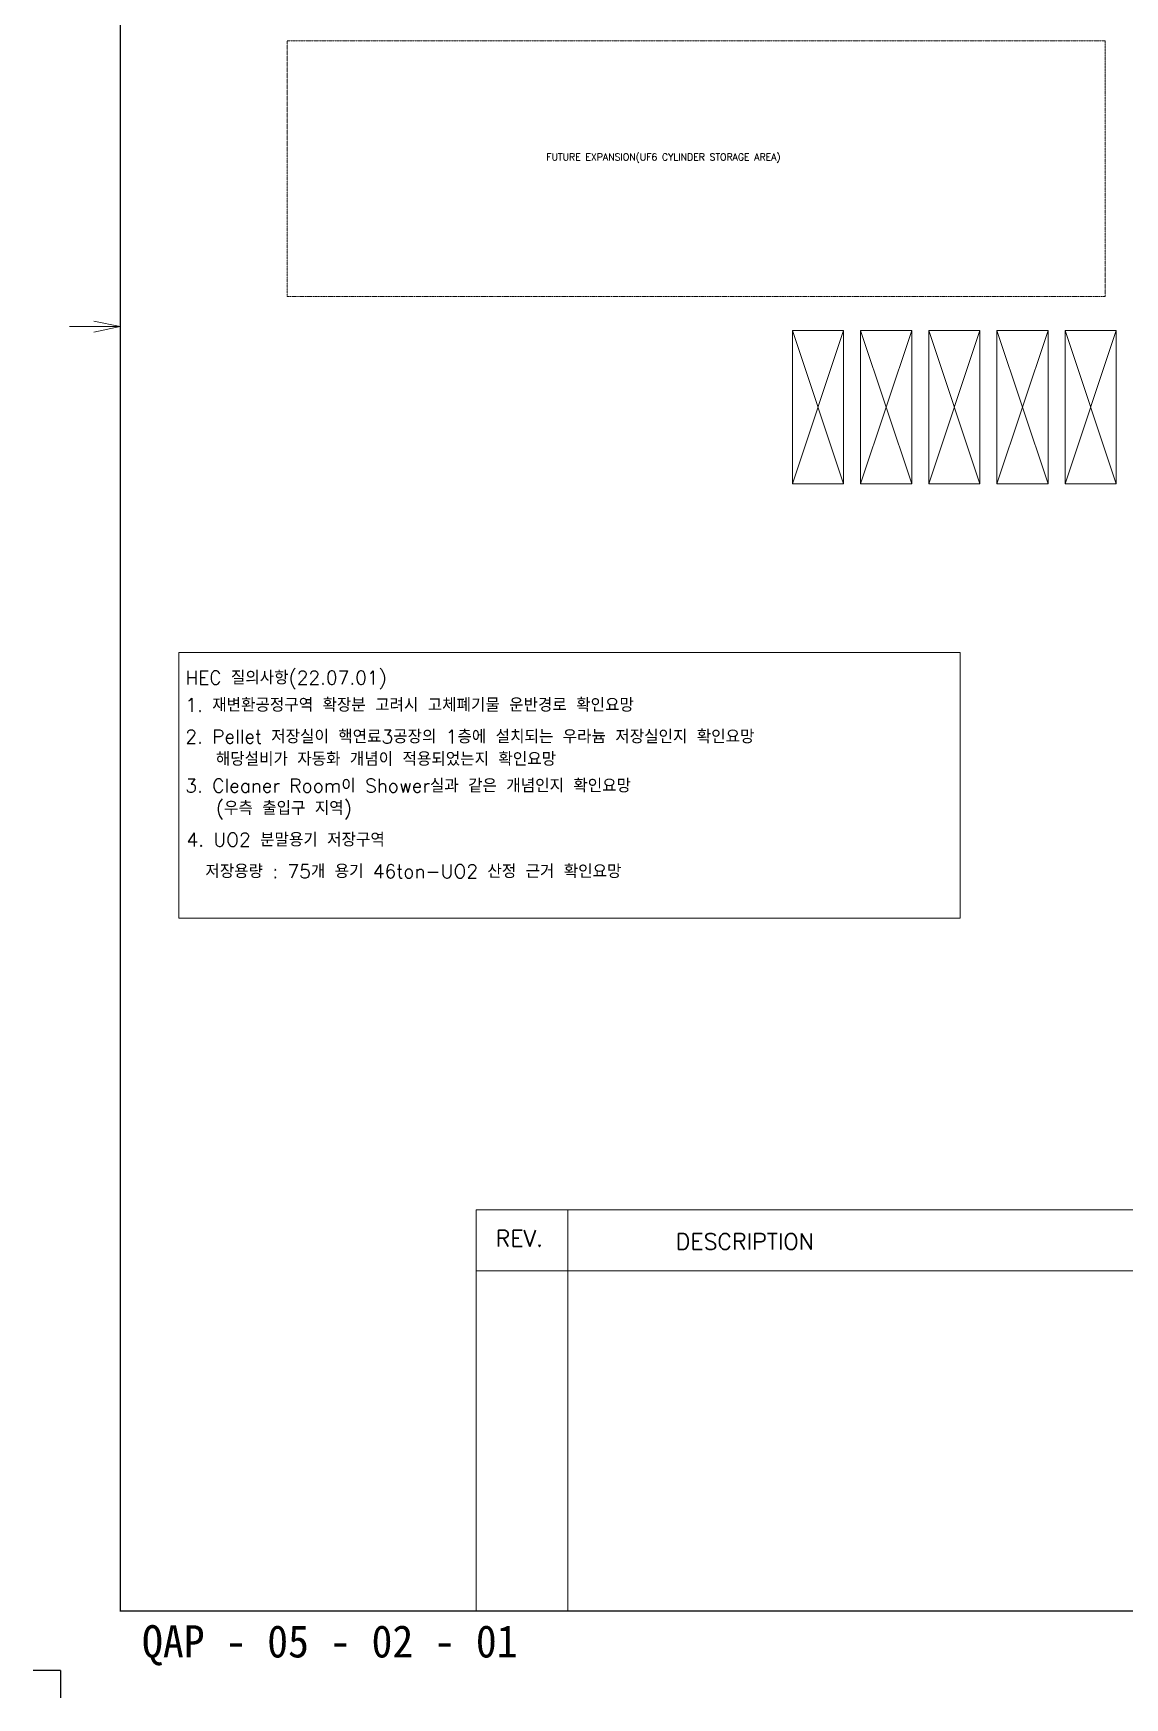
# Model space of a CAD drawing. Extents: x -59767 to 1106559, y -1290 to 1129522.
# Drawn here: x -44002 to 20058, y 169219 to 266882 of the extents above; entities that cross this region are included whole.
import ezdxf
from ezdxf.enums import TextEntityAlignment as Align

# ---------------------------------------------------------------- set-up
doc = ezdxf.new("R2010")
doc.units = 0
doc.linetypes.add('PHANTOM', pattern=[2.5, 1.25, -0.25, 0.25, -0.25, 0.25, -0.25])
doc.layers.get('0').update_dxf_attribs({"linetype": 'CONTINUOUS', "lineweight": 9})
for name, color, linetype in [('1', 2, 'CONTINUOUS'), ('15', 1, 'CONTINUOUS'), ('2', 4, 'CONTINUOUS')]:
    doc.layers.add(name, color=color, linetype=linetype)
for name, color, linetype, lineweight in [('TEXT', 3, 'CONTINUOUS', 9), ('가는선', 1, 'CONTINUOUS', 9), ('가상선', 252, 'PHANTOM', 9), ('중간선', 5, 'CONTINUOUS', 9)]:
    doc.layers.add(name, color=color, linetype=linetype, lineweight=lineweight)
doc.styles.add('ROMANS', font='romans.shx', dxfattribs={"bigfont": 'whgtxt.shx'})
doc.styles.get("Standard").update_dxf_attribs({"font": 'romans.shx', "bigfont": 'whtgtxt.shx'})
doc.styles.add('굴림체', font='')
doc.styles.get('굴림체').set_extended_font_data('GulimChe')

msp = doc.modelspace()

# ---------------------------------------------------------------- linework, layer by layer
msp.add_line((-38908.5, 249668), (-41873.3, 249668))
at = {"linetype": 'Continuous'}
for p, q in [((-38908.5, 249668), (-40445.7, 249987.2)), ((-38908.5, 249668), (-40445.7, 249348.9)), ((-18004.4, 197846.8), (-18004.4, 174358.5)), ((-18004.4, 197846.8), (177951.6, 197846.8)), ((-12635.7, 197846.8), (-12635.7, 174358.5)), ((-18004.4, 194268.2), (28242.1, 194268.2))]:
    msp.add_line(p, q, dxfattribs=at)
at = {"layer": '15'}
for p, q in [((-38908.5, 325054.1), (-38908.5, 174282)), ((-38908.5, 174313.1), (178091.5, 174313.1))]:
    msp.add_line(p, q, dxfattribs=at)
at = {"layer": '2'}
for q in [(-44002.1, 170811.2), (-42410.4, 169219.5)]:
    msp.add_line((-42410.4, 170811.2), q, dxfattribs=at)
at = {"layer": '가는선', "lineweight": 9}
for p, q in [((557.7, 249444.9), (3557.7, 249444.9)), ((4557.7, 249444.9), (7557.7, 249444.9)), ((8557.7, 249444.9), (11557.7, 249444.9)), ((12557.7, 249444.9), (15557.7, 249444.9)), ((16557.7, 249444.9), (19557.7, 249444.9)), ((557.7, 240444.9), (3557.7, 240444.9)), ((4557.7, 240444.9), (7557.7, 240444.9)), ((8557.7, 240444.9), (11557.7, 240444.9)), ((12557.7, 240444.9), (15557.7, 240444.9)), ((16557.7, 240444.9), (19557.7, 240444.9))]:
    msp.add_line(p, q, dxfattribs=at)
at = {"layer": '가는선'}
for p, q in [((557.7, 240444.9), (557.7, 249444.9)), ((3557.7, 249444.9), (557.7, 240444.9)), ((557.7, 249444.9), (3557.7, 240444.9)), ((3557.7, 240444.9), (3557.7, 249444.9)), ((4557.7, 240444.9), (4557.7, 249444.9)), ((7557.7, 249444.9), (4557.7, 240444.9)), ((4557.7, 249444.9), (7557.7, 240444.9)), ((7557.7, 240444.9), (7557.7, 249444.9)), ((8557.7, 240444.9), (8557.7, 249444.9)), ((11557.7, 249444.9), (8557.7, 240444.9)), ((8557.7, 249444.9), (11557.7, 240444.9)), ((11557.7, 240444.9), (11557.7, 249444.9)), ((12557.7, 240444.9), (12557.7, 249444.9)), ((15557.7, 249444.9), (12557.7, 240444.9)), ((12557.7, 249444.9), (15557.7, 240444.9)), ((15557.7, 240444.9), (15557.7, 249444.9)), ((16557.7, 240444.9), (16557.7, 249444.9)), ((19557.7, 249444.9), (16557.7, 240444.9)), ((16557.7, 249444.9), (19557.7, 240444.9)), ((19557.7, 240444.9), (19557.7, 249444.9))]:
    msp.add_line(p, q, dxfattribs=at)
at = {"layer": '가상선', "lineweight": 9}
msp.add_lwpolyline([(-29091.8, 266444.9), (18908.2, 266444.9), (18908.2, 251444.9), (-29091.8, 251444.9)], close=True, dxfattribs=at)
at = {"layer": '중간선', "color": 2}
msp.add_lwpolyline([(-35466.8, 230545.9), (10399, 230545.9), (10399, 214966.5), (-35466.8, 214966.5)], close=True, dxfattribs=at)

# ---------------------------------------------------------------- texts
at = {"layer": '1', "linetype": 'Continuous', "style": 'ROMANS'}
for s, height, p in [('REV.', 951.16, (-16855.5, 195693.9)), ('DESCRIPTION', 951.156, (-6290.1, 195511.1))]:
    msp.add_text(s, height=height, dxfattribs=at).set_placement(p)
at = {"layer": '1', "style": '굴림체'}
msp.add_text('QAP - 05 - 02 - 01', height=1894.95, dxfattribs=at).set_placement((-37619.9, 171579.8))
at = {"layer": 'TEXT', "lineweight": 9}
for s, height, p in [('FUTURE EXPANSION(UF6 CYLINDER STORAGE AREA)', 400, (-13892.1, 259300.2)), ('HEC 질의사항(22.07.01)', 800, (-35076.8, 228432.8)), ('1. 재변환공정구역 확장분 고려시 고체폐기물 운반경로 확인요망', 800, (-35076.8, 226830.8)), ('2. Pellet 저장실이 핵연료3공장의 1층에 설치되는 우라늄 저장실인지 확인요망', 800, (-35076.8, 224975.6)), ('   해당설비가 자동화 개념이 적용되었는지 확인요망', 800, (-35076.8, 223657.4)), ('3. Cleaner Room이 Shower실과 같은 개념인지 확인요망', 800, (-35076.8, 222095.2)), ('   (우측 출입구 지역)', 800, (-35076.8, 220777)), ('4. UO2 분말용기 저장구역  ', 800, (-35009.7, 218923.7)), (' 저장용량 : 75개 용기 46ton-UO2 산정 근거 확인요망', 800, (-34451.7, 217068.5))]:
    msp.add_text(s, height=height, dxfattribs=at).set_placement(p, align=Align.BOTTOM_LEFT)

doc.saveas('drawing.dxf')
